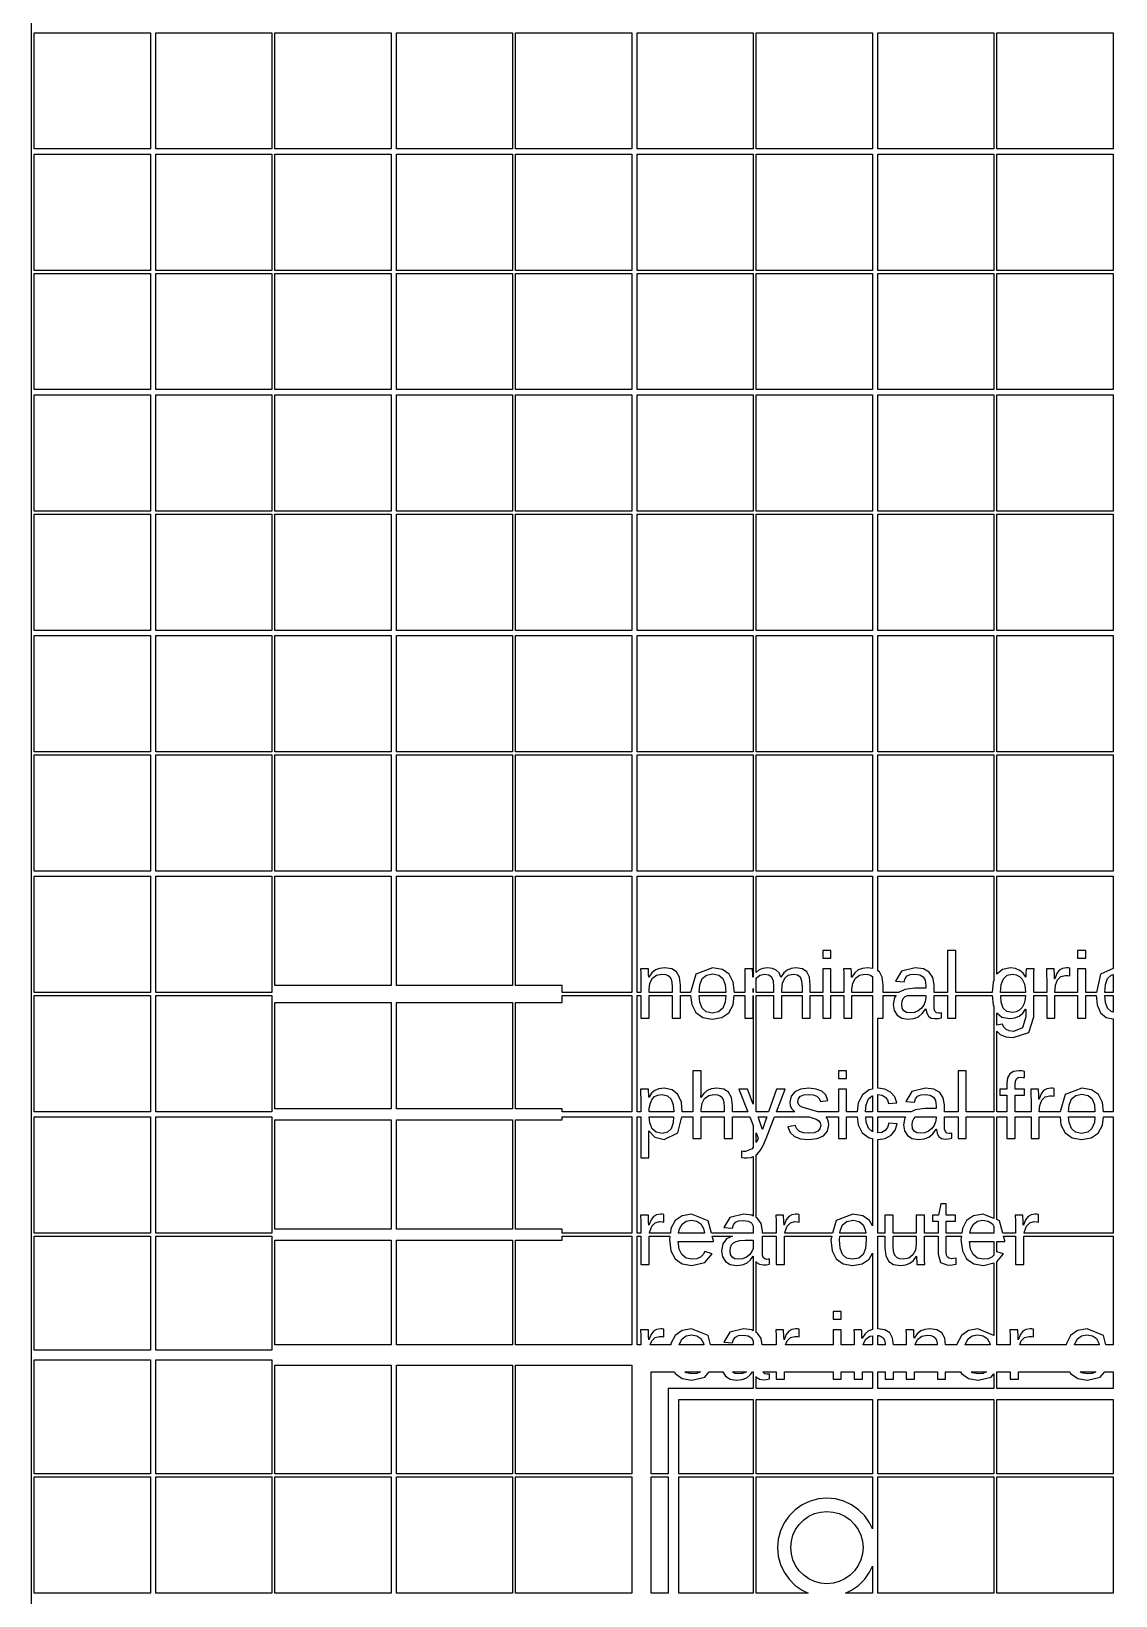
# Model space of a CAD drawing. Extents: x -185 to 185, y -332 to 185.
# Drawn here: x -185.1 to -140, y -10 to 55 of the extents above; entities that cross this region are included whole.
import ezdxf

# ---------------------------------------------------------------- set-up
doc = ezdxf.new("R2010")
doc.units = 0
doc.layers.get('0').update_dxf_attribs({"linetype": 'CONTINUOUS'})

msp = doc.modelspace()

# ---------------------------------------------------------------- linework, layer by layer
for points in [[(0.425, -320), (160, -320), (160, -185.06), (185, -185.06), (185, -185), (185.06, -185), (185.06, 185), (185, 185), (185, 185.06), (-185, 185.06), (-185, 185), (-185.06, 185), (-185.06, -185), (-185, -185), (-185, -185.06), (-160, -185.06), (-160, -320), (-0.425, -320), (-0.425, -330), (0.425, -330)], [(-184.94, 54.94), (-180.11, 54.94), (-180.11, 50.11), (-184.94, 50.11)], [(-179.89, 54.94), (-175.06, 54.94), (-175.06, 50.11), (-179.89, 50.11)], [(-174.94, 54.94), (-170.11, 54.94), (-170.11, 50.11), (-174.94, 50.11)], [(-169.89, 54.94), (-165.06, 54.94), (-165.06, 50.11), (-169.89, 50.11)], [(-164.94, 54.94), (-160.11, 54.94), (-160.11, 50.11), (-164.94, 50.11)], [(-159.89, 54.94), (-155.06, 54.94), (-155.06, 50.11), (-159.89, 50.11)], [(-154.94, 54.94), (-150.11, 54.94), (-150.11, 50.11), (-154.94, 50.11)], [(-149.89, 54.94), (-145.06, 54.94), (-145.06, 50.11), (-149.89, 50.11)], [(-144.94, 54.94), (-140.11, 54.94), (-140.11, 50.11), (-144.94, 50.11)], [(-184.94, 49.89), (-180.11, 49.89), (-180.11, 45.06), (-184.94, 45.06)], [(-179.89, 49.89), (-175.06, 49.89), (-175.06, 45.06), (-179.89, 45.06)], [(-174.94, 49.89), (-170.11, 49.89), (-170.11, 45.06), (-174.94, 45.06)], [(-169.89, 49.89), (-165.06, 49.89), (-165.06, 45.06), (-169.89, 45.06)], [(-164.94, 49.89), (-160.11, 49.89), (-160.11, 45.06), (-164.94, 45.06)], [(-159.89, 49.89), (-155.06, 49.89), (-155.06, 45.06), (-159.89, 45.06)], [(-154.94, 49.89), (-150.11, 49.89), (-150.11, 45.06), (-154.94, 45.06)], [(-149.89, 49.89), (-145.06, 49.89), (-145.06, 45.06), (-149.89, 45.06)], [(-144.94, 49.89), (-140.11, 49.89), (-140.11, 45.06), (-144.94, 45.06)], [(-184.94, 44.94), (-180.11, 44.94), (-180.11, 40.11), (-184.94, 40.11)], [(-179.89, 44.94), (-175.06, 44.94), (-175.06, 40.11), (-179.89, 40.11)], [(-174.94, 44.94), (-170.11, 44.94), (-170.11, 40.11), (-174.94, 40.11)], [(-169.89, 44.94), (-165.06, 44.94), (-165.06, 40.11), (-169.89, 40.11)], [(-164.94, 44.94), (-160.11, 44.94), (-160.11, 40.11), (-164.94, 40.11)], [(-159.89, 44.94), (-155.06, 44.94), (-155.06, 40.11), (-159.89, 40.11)], [(-154.94, 44.94), (-150.11, 44.94), (-150.11, 40.11), (-154.94, 40.11)], [(-149.89, 44.94), (-145.06, 44.94), (-145.06, 40.11), (-149.89, 40.11)], [(-144.94, 44.94), (-140.11, 44.94), (-140.11, 40.11), (-144.94, 40.11)], [(-184.94, 39.89), (-180.11, 39.89), (-180.11, 35.06), (-184.94, 35.06)], [(-179.89, 39.89), (-175.06, 39.89), (-175.06, 35.06), (-179.89, 35.06)], [(-174.94, 39.89), (-170.11, 39.89), (-170.11, 35.06), (-174.94, 35.06)], [(-169.89, 39.89), (-165.06, 39.89), (-165.06, 35.06), (-169.89, 35.06)], [(-164.94, 39.89), (-160.11, 39.89), (-160.11, 35.06), (-164.94, 35.06)], [(-159.89, 39.89), (-155.06, 39.89), (-155.06, 35.06), (-159.89, 35.06)], [(-154.94, 39.89), (-150.11, 39.89), (-150.11, 35.06), (-154.94, 35.06)], [(-149.89, 39.89), (-145.06, 39.89), (-145.06, 35.06), (-149.89, 35.06)], [(-144.94, 39.89), (-140.11, 39.89), (-140.11, 35.06), (-144.94, 35.06)], [(-184.94, 34.94), (-180.11, 34.94), (-180.11, 30.11), (-184.94, 30.11)], [(-179.89, 34.94), (-175.06, 34.94), (-175.06, 30.11), (-179.89, 30.11)], [(-174.94, 34.94), (-170.11, 34.94), (-170.11, 30.11), (-174.94, 30.11)], [(-169.89, 34.94), (-165.06, 34.94), (-165.06, 30.11), (-169.89, 30.11)], [(-164.94, 34.94), (-160.11, 34.94), (-160.11, 30.11), (-164.94, 30.11)], [(-159.89, 34.94), (-155.06, 34.94), (-155.06, 30.11), (-159.89, 30.11)], [(-154.94, 34.94), (-150.11, 34.94), (-150.11, 30.11), (-154.94, 30.11)], [(-149.89, 34.94), (-145.06, 34.94), (-145.06, 30.11), (-149.89, 30.11)], [(-144.94, 34.94), (-140.11, 34.94), (-140.11, 30.11), (-144.94, 30.11)], [(-184.94, 29.89), (-180.11, 29.89), (-180.11, 25.06), (-184.94, 25.06)], [(-179.89, 29.89), (-175.06, 29.89), (-175.06, 25.06), (-179.89, 25.06)], [(-174.94, 29.89), (-170.11, 29.89), (-170.11, 25.06), (-174.94, 25.06)], [(-169.89, 29.89), (-165.06, 29.89), (-165.06, 25.06), (-169.89, 25.06)], [(-164.94, 29.89), (-160.11, 29.89), (-160.11, 25.06), (-164.94, 25.06)], [(-159.89, 29.89), (-155.06, 29.89), (-155.06, 25.06), (-159.89, 25.06)], [(-154.94, 29.89), (-150.11, 29.89), (-150.11, 25.06), (-154.94, 25.06)], [(-149.89, 29.89), (-145.06, 29.89), (-145.06, 25.06), (-149.89, 25.06)], [(-144.94, 29.89), (-140.11, 29.89), (-140.11, 25.06), (-144.94, 25.06)], [(-184.94, 24.94), (-180.11, 24.94), (-180.11, 20.11), (-184.94, 20.11)], [(-179.89, 24.94), (-175.06, 24.94), (-175.06, 20.11), (-179.89, 20.11)], [(-174.94, 24.94), (-170.11, 24.94), (-170.11, 20.11), (-174.94, 20.11)], [(-169.89, 24.94), (-165.06, 24.94), (-165.06, 20.11), (-169.89, 20.11)], [(-164.94, 24.94), (-160.11, 24.94), (-160.11, 20.11), (-164.94, 20.11)], [(-159.89, 24.94), (-155.06, 24.94), (-155.06, 20.11), (-159.89, 20.11)], [(-154.94, 24.94), (-150.11, 24.94), (-150.11, 20.11), (-154.94, 20.11)], [(-149.89, 24.94), (-145.06, 24.94), (-145.06, 20.11), (-149.89, 20.11)], [(-144.94, 24.94), (-140.11, 24.94), (-140.11, 20.11), (-144.94, 20.11)], [(-184.94, 19.89), (-180.11, 19.89), (-180.11, 15.06), (-184.94, 15.06)], [(-179.89, 19.89), (-175.06, 19.89), (-175.06, 15.06), (-179.89, 15.06)], [(-174.94, 15.35), (-174.94, 19.89), (-170.11, 19.89), (-170.11, 15.35)], [(-169.89, 15.35), (-169.89, 19.89), (-165.06, 19.89), (-165.06, 15.35)], [(-163, 15.35), (-164.94, 15.35), (-164.94, 19.89), (-160.11, 19.89), (-160.11, 15.06), (-163, 15.06)], [(-159.89, 19.89), (-155.06, 19.89), (-155.06, 15.7174), (-155.072, 15.6979), (-155.078, 15.6979), (-155.082, 15.8239), (-155.085, 15.902), (-155.087, 15.953), (-155.09, 15.9979), (-155.091, 16.0316), (-155.093, 16.0491), (-155.416, 16.0491), (-155.408, 15.8996), (-155.405, 15.6105), (-155.405, 15.06), (-155.842, 15.06), (-155.893, 15.4973), (-156.06, 15.8279), (-156.344, 16.0223), (-156.753, 16.0871), (-157.444, 15.8213), (-157.663, 15.06), (-158.09, 15.06), (-158.09, 15.3637), (-158.129, 15.6962), (-158.247, 15.9191), (-158.448, 16.0451), (-158.741, 16.0871), (-158.952, 16.065), (-159.126, 15.9988), (-159.271, 15.8794), (-159.398, 15.6979), (-159.404, 15.6979), (-159.407, 15.8239), (-159.41, 15.902), (-159.413, 15.953), (-159.415, 15.9979), (-159.417, 16.0316), (-159.419, 16.0491), (-159.742, 16.0491), (-159.733, 15.8996), (-159.73, 15.6105), (-159.73, 15.06), (-159.89, 15.06)], [(-152.691, 15.3637), (-152.727, 15.695), (-152.833, 15.9181), (-153.017, 16.0449), (-153.286, 16.0871), (-153.484, 16.0643), (-153.651, 15.996), (-153.791, 15.8759), (-153.909, 15.6979), (-153.914, 15.6979), (-153.988, 15.8735), (-154.103, 15.9941), (-154.263, 16.0638), (-154.472, 16.0871), (-154.662, 16.0657), (-154.82, 16.0016), (-154.94, 15.8956), (-154.94, 19.89), (-150.11, 19.89), (-150.11, 16.0581), (-150.312, 16.0871), (-150.523, 16.065), (-150.697, 15.9988), (-150.842, 15.8794), (-150.969, 15.6979), (-150.975, 15.6979), (-150.978, 15.8239), (-150.981, 15.902), (-150.984, 15.953), (-150.986, 15.9979), (-150.988, 16.0316), (-150.99, 16.0491), (-151.313, 16.0491), (-151.304, 15.8996), (-151.301, 15.6105), (-151.301, 15.06), (-151.833, 15.06), (-151.833, 16.0491), (-152.175, 16.0491), (-152.175, 15.06), (-152.691, 15.06)], [(-149.661, 15.3637), (-149.7, 15.6962), (-149.817, 15.9191), (-149.89, 15.9644), (-149.89, 19.89), (-145.06, 19.89), (-145.06, 15.5605), (-145.09, 15.4916), (-145.133, 15.06), (-146.642, 15.06), (-146.642, 16.8124), (-146.983, 16.8124), (-146.983, 15.06), (-147.549, 15.06), (-147.549, 15.396), (-147.598, 15.6924), (-147.745, 15.9096), (-147.988, 16.0427), (-148.328, 16.0871), (-148.902, 15.9485), (-149.152, 15.5327), (-148.795, 15.5004), (-148.753, 15.648), (-148.669, 15.7491), (-148.534, 15.8075), (-148.335, 15.827), (-148.138, 15.7999), (-148.001, 15.7187), (-147.921, 15.5749), (-147.895, 15.3599), (-147.895, 15.2479), (-148.356, 15.2403), (-148.759, 15.189), (-149.029, 15.06), (-149.661, 15.06)], [(-143.4, 15.6238), (-143.397, 15.8915), (-143.389, 16.0491), (-143.713, 16.0491), (-143.721, 16.004), (-143.729, 15.8953), (-143.734, 15.7757), (-143.736, 15.6979), (-143.74, 15.6979), (-143.846, 15.8609), (-143.988, 15.9817), (-144.163, 16.0565), (-144.367, 16.0814), (-144.706, 16.0166), (-144.94, 15.8277), (-144.94, 19.89), (-140.11, 19.89), (-140.11, 16.0634), (-140.627, 15.8184), (-140.805, 15.06), (-141.241, 15.06), (-141.241, 16.0491), (-141.583, 16.0491), (-141.583, 15.06), (-142.527, 15.06), (-142.527, 15.0656), (-142.499, 15.3677), (-142.415, 15.5906), (-142.277, 15.728), (-142.09, 15.7738), (-141.987, 15.7691), (-141.908, 15.7548), (-141.908, 16.0681), (-141.977, 16.0824), (-142.046, 16.0871), (-142.218, 16.0629), (-142.346, 15.9903), (-142.446, 15.8517), (-142.534, 15.6295), (-142.542, 15.6295), (-142.546, 15.7696), (-142.557, 16.0491), (-142.88, 16.0491), (-142.871, 15.7985), (-142.868, 15.5706), (-142.868, 15.06), (-143.4, 15.06)], [(-151.833, 16.8124), (-152.175, 16.8124), (-152.175, 16.4858), (-151.833, 16.4858)], [(-141.241, 16.8124), (-141.583, 16.8124), (-141.583, 16.4858), (-141.241, 16.4858)], [(-159.389, 15.1852), (-159.353, 15.4525), (-159.246, 15.6542), (-159.078, 15.7809), (-158.857, 15.8232), (-158.708, 15.8108), (-158.601, 15.7738), (-158.525, 15.7088), (-158.473, 15.6124), (-158.444, 15.4776), (-158.434, 15.2972), (-158.434, 15.06), (-159.389, 15.06)], [(-157.282, 15.3862), (-157.181, 15.638), (-157.006, 15.7854), (-156.747, 15.8346), (-156.492, 15.7864), (-156.323, 15.6418), (-156.228, 15.391), (-156.2, 15.06), (-157.312, 15.06)], [(-154.94, 15.6512), (-154.938, 15.6561), (-154.788, 15.7814), (-154.592, 15.8232), (-154.412, 15.7947), (-154.298, 15.7092), (-154.237, 15.5493), (-154.216, 15.2972), (-154.216, 15.06), (-154.94, 15.06)], [(-153.878, 15.1852), (-153.847, 15.456), (-153.754, 15.657), (-153.605, 15.7816), (-153.405, 15.8232), (-153.225, 15.7947), (-153.111, 15.7092), (-153.05, 15.5493), (-153.029, 15.2972), (-153.029, 15.06), (-153.878, 15.06)], [(-150.959, 15.1852), (-150.924, 15.4525), (-150.817, 15.6542), (-150.649, 15.7809), (-150.428, 15.8232), (-150.279, 15.8108), (-150.172, 15.7738), (-150.11, 15.7208), (-150.11, 15.06), (-150.959, 15.06)], [(-144.754, 15.3884), (-144.665, 15.6371), (-144.51, 15.7795), (-144.283, 15.827), (-144.134, 15.803), (-144.001, 15.7311), (-143.891, 15.6138), (-143.808, 15.4539), (-143.757, 15.2552), (-143.743, 15.06), (-144.781, 15.06)], [(-140.428, 15.3934), (-140.342, 15.6437), (-140.191, 15.7869), (-140.11, 15.8043), (-140.11, 15.06), (-140.454, 15.06)], [(-155.065, 15.1852), (-155.06, 15.2266), (-155.06, 15.06), (-155.065, 15.06)], [(-184.94, 14.94), (-180.11, 14.94), (-180.11, 10.11), (-184.94, 10.11)], [(-179.89, 14.94), (-175.06, 14.94), (-175.06, 10.11), (-179.89, 10.11)], [(-174.94, 10.225), (-174.94, 14.65), (-170.11, 14.65), (-170.11, 10.225)], [(-169.89, 10.225), (-169.89, 14.65), (-165.06, 14.65), (-165.06, 10.225)], [(-163, 10.225), (-164.94, 10.225), (-164.94, 14.65), (-163, 14.65), (-163, 14.94), (-160.11, 14.94), (-160.11, 10.11), (-163, 10.11)], [(-159.89, 14.94), (-159.73, 14.94), (-159.73, 13.9947), (-159.389, 13.9947), (-159.389, 14.94), (-158.434, 14.94), (-158.434, 13.9947), (-158.09, 13.9947), (-158.09, 14.94), (-157.663, 14.94), (-157.616, 14.5665), (-157.444, 14.2311), (-157.159, 14.0253), (-156.764, 13.9567), (-156.366, 14.0227), (-156.075, 14.2206), (-155.897, 14.5534), (-155.848, 14.94), (-155.405, 14.94), (-155.405, 13.9947), (-155.065, 13.9947), (-155.065, 14.94), (-155.06, 14.94), (-155.06, 10.4188), (-155.3, 11.0491), (-155.665, 11.0491), (-155.291, 10.11), (-155.927, 10.11), (-155.927, 10.3637), (-155.967, 10.6986), (-156.086, 10.9209), (-156.288, 11.0456), (-156.578, 11.0871), (-156.795, 11.0636), (-156.97, 10.9931), (-157.114, 10.8723), (-157.235, 10.6979), (-157.241, 10.6979), (-157.238, 10.743), (-157.232, 10.8403), (-157.227, 10.9618), (-157.226, 11.0795), (-157.226, 11.8124), (-157.568, 11.8124), (-157.568, 10.11), (-158.008, 10.11), (-158.048, 10.5037), (-158.189, 10.8308), (-158.425, 11.0216), (-158.756, 11.0852), (-158.978, 11.0631), (-159.151, 10.9969), (-159.287, 10.8832), (-159.392, 10.7188), (-159.4, 10.7188), (-159.401, 10.77), (-159.405, 10.8516), (-159.409, 10.9359), (-159.413, 10.995), (-159.417, 11.0318), (-159.419, 11.0491), (-159.749, 11.0491), (-159.741, 10.893), (-159.738, 10.6295), (-159.738, 10.11), (-159.89, 10.11)], [(-157.013, 14.2603), (-157.183, 14.4134), (-157.282, 14.668), (-157.307, 14.94), (-156.204, 14.94), (-156.23, 14.6597), (-156.329, 14.4067), (-156.505, 14.2586), (-156.768, 14.2093)], [(-154.94, 14.94), (-154.216, 14.94), (-154.216, 13.9947), (-153.878, 13.9947), (-153.878, 14.94), (-153.029, 14.94), (-153.029, 13.9947), (-152.691, 13.9947), (-152.691, 14.94), (-152.175, 14.94), (-152.175, 13.9947), (-151.833, 13.9947), (-151.833, 14.94), (-151.301, 14.94), (-151.301, 13.9947), (-150.959, 13.9947), (-150.959, 14.94), (-150.11, 14.94), (-150.11, 11.0446), (-150.251, 11.019), (-150.528, 10.8146), (-150.699, 10.4807), (-150.746, 10.11), (-151.184, 10.11), (-151.184, 11.0491), (-151.525, 11.0491), (-151.525, 10.11), (-152.383, 10.11), (-152.418, 10.1233), (-152.651, 10.189), (-152.889, 10.2517), (-153.027, 10.2991), (-153.106, 10.3433), (-153.162, 10.3959), (-153.196, 10.4605), (-153.208, 10.5403), (-153.18, 10.6646), (-153.098, 10.7529), (-152.957, 10.8056), (-152.756, 10.8232), (-152.568, 10.8049), (-152.423, 10.7501), (-152.322, 10.6611), (-152.27, 10.5403), (-151.962, 10.5783), (-152.052, 10.8061), (-152.216, 10.9618), (-152.451, 11.0515), (-152.756, 11.0814), (-153.094, 11.0446), (-153.34, 10.9342), (-153.49, 10.7536), (-153.54, 10.5061), (-153.523, 10.3661), (-153.47, 10.2498), (-153.386, 10.1532), (-153.327, 10.11), (-154.099, 10.11), (-153.738, 11.0491), (-154.098, 11.0491), (-154.421, 10.11), (-154.94, 10.11)], [(-149.89, 10.8184), (-149.885, 10.8194), (-149.708, 10.7942), (-149.577, 10.7188), (-149.489, 10.6006), (-149.442, 10.4472), (-149.091, 10.4738), (-149.183, 10.7297), (-149.352, 10.9238), (-149.587, 11.0463), (-149.875, 11.0871), (-149.89, 11.0844), (-149.89, 13.9947), (-149.661, 13.9947), (-149.661, 14.94), (-149.122, 14.94), (-149.19, 14.8501), (-149.243, 14.5681), (-149.204, 14.3137), (-149.087, 14.12), (-148.893, 13.9975), (-148.622, 13.9567), (-148.392, 13.9812), (-148.2, 14.0545), (-148.036, 14.1867), (-147.895, 14.3877), (-147.883, 14.3877), (-147.853, 14.2033), (-147.786, 14.0754), (-147.673, 14.0006), (-147.509, 13.9757), (-147.376, 13.9833), (-147.245, 14.0061), (-147.245, 14.2187), (-147.305, 14.2088), (-147.357, 14.2054), (-147.451, 14.2247), (-147.509, 14.2823), (-147.539, 14.378), (-147.549, 14.5111), (-147.549, 14.94), (-146.983, 14.94), (-146.983, 13.9947), (-146.642, 13.9947), (-146.642, 14.94), (-145.13, 14.94), (-145.093, 14.5524), (-145.06, 14.4722), (-145.06, 10.11), (-146.21, 10.11), (-146.21, 11.8124), (-146.552, 11.8124), (-146.552, 10.11), (-147.118, 10.11), (-147.118, 10.396), (-147.167, 10.6924), (-147.314, 10.9096), (-147.557, 11.0427), (-147.897, 11.0871), (-148.471, 10.9485), (-148.721, 10.5327), (-148.364, 10.5004), (-148.322, 10.648), (-148.238, 10.7491), (-148.103, 10.8075), (-147.904, 10.827), (-147.707, 10.7999), (-147.57, 10.7187), (-147.49, 10.5749), (-147.464, 10.3599), (-147.464, 10.2479), (-147.925, 10.2403), (-148.328, 10.189), (-148.493, 10.11), (-149.89, 10.11)], [(-148.692, 14.2358), (-148.801, 14.3042), (-148.869, 14.4143), (-148.892, 14.5624), (-148.875, 14.7015), (-148.825, 14.8111), (-148.744, 14.8937), (-148.656, 14.94), (-147.895, 14.94), (-147.895, 14.8396), (-147.916, 14.6842), (-147.979, 14.533), (-148.079, 14.3998), (-148.21, 14.2985), (-148.367, 14.2344), (-148.544, 14.213)], [(-144.94, 13.4604), (-144.796, 13.3197), (-144.562, 13.2207), (-144.26, 13.1877), (-143.615, 13.4042), (-143.4, 14.0535), (-143.4, 14.94), (-142.868, 14.94), (-142.868, 13.9947), (-142.527, 13.9947), (-142.527, 14.94), (-141.583, 14.94), (-141.583, 13.9947), (-141.241, 13.9947), (-141.241, 14.94), (-140.809, 14.94), (-140.77, 14.5482), (-140.632, 14.2187), (-140.398, 14.0222), (-140.11, 13.9664), (-140.11, 10.11), (-140.505, 10.11), (-140.55, 10.4973), (-140.717, 10.8279), (-141.001, 11.0223), (-141.41, 11.0871), (-142.101, 10.8213), (-142.306, 10.11), (-143.174, 10.11), (-143.15, 10.3677), (-143.066, 10.5906), (-142.929, 10.728), (-142.741, 10.7738), (-142.639, 10.7691), (-142.559, 10.7548), (-142.559, 11.0681), (-142.629, 11.0824), (-142.698, 11.0871), (-142.869, 11.0629), (-142.998, 10.9903), (-143.098, 10.8517), (-143.185, 10.6295), (-143.193, 10.6295), (-143.197, 10.7696), (-143.208, 11.0491), (-143.531, 11.0491), (-143.523, 10.7985), (-143.52, 10.5706), (-143.52, 10.11), (-144.184, 10.11), (-144.184, 10.8004), (-143.784, 10.8004), (-143.784, 11.0491), (-144.184, 11.0491), (-144.184, 11.2333), (-144.17, 11.3809), (-144.125, 11.4745), (-144.049, 11.5243), (-143.936, 11.5409), (-143.864, 11.5371), (-143.784, 11.5257), (-143.784, 11.7858), (-143.893, 11.8029), (-144.025, 11.8086), (-144.246, 11.7778), (-144.403, 11.6852), (-144.495, 11.5224), (-144.526, 11.2808), (-144.526, 11.0491), (-144.815, 11.0491), (-144.815, 10.8004), (-144.526, 10.8004), (-144.526, 10.11), (-144.94, 10.11)], [(-144.422, 13.4671), (-144.557, 13.5248), (-144.654, 13.618), (-144.708, 13.7441), (-144.94, 13.7108), (-144.94, 14.2136), (-144.732, 14.0421), (-144.405, 13.9795), (-144.193, 14.0044), (-144.01, 14.0792), (-143.859, 14.2033), (-143.744, 14.3763), (-143.74, 14.3763), (-143.74, 14.046), (-143.868, 13.5974), (-144.251, 13.4478)], [(-144.52, 14.2781), (-144.672, 14.4162), (-144.756, 14.6597), (-144.778, 14.94), (-143.746, 14.94), (-143.757, 14.7938), (-143.808, 14.5994), (-143.891, 14.4426), (-144.002, 14.327), (-144.136, 14.2558), (-144.289, 14.232)], [(-140.193, 14.2672), (-140.343, 14.4067), (-140.428, 14.654), (-140.45, 14.94), (-140.11, 14.94), (-140.11, 14.2496)], [(-151.184, 11.8124), (-151.525, 11.8124), (-151.525, 11.4858), (-151.184, 11.4858)], [(-159.381, 10.2604), (-159.336, 10.4691), (-159.263, 10.6264), (-159.162, 10.7358), (-159.025, 10.7999), (-158.844, 10.8213), (-158.625, 10.7753), (-158.475, 10.6371), (-158.388, 10.3917), (-158.366, 10.11), (-159.39, 10.11)], [(-157.226, 10.2061), (-157.189, 10.46), (-157.081, 10.6561), (-156.911, 10.7814), (-156.694, 10.8232), (-156.55, 10.8108), (-156.442, 10.7738), (-156.363, 10.7104), (-156.311, 10.6191), (-156.281, 10.4859), (-156.271, 10.2972), (-156.271, 10.11), (-157.226, 10.11)], [(-150.369, 10.3969), (-150.278, 10.639), (-150.119, 10.7743), (-150.11, 10.776), (-150.11, 10.11), (-150.393, 10.11)], [(-141.939, 10.3862), (-141.838, 10.638), (-141.663, 10.7854), (-141.404, 10.8346), (-141.149, 10.7864), (-140.98, 10.6418), (-140.885, 10.391), (-140.861, 10.11), (-141.964, 10.11)], [(-184.94, 9.89), (-180.11, 9.89), (-180.11, 5.06), (-184.94, 5.06)], [(-179.89, 9.89), (-175.06, 9.89), (-175.06, 5.06), (-179.89, 5.06)], [(-174.94, 5.225), (-174.94, 9.775), (-170.11, 9.775), (-170.11, 5.225)], [(-169.89, 5.225), (-169.89, 9.775), (-165.06, 9.775), (-165.06, 5.225)], [(-163, 5.225), (-164.94, 5.225), (-164.94, 9.775), (-163, 9.775), (-163, 9.89), (-160.11, 9.89), (-160.11, 5.06), (-163, 5.06)], [(-159.89, 9.89), (-159.738, 9.89), (-159.738, 8.18773), (-159.396, 8.18773), (-159.396, 8.99088), (-159.398, 9.22539), (-159.404, 9.31369), (-159.394, 9.31369), (-159.153, 9.04596), (-158.756, 8.95672), (-158.19, 9.22539), (-158.034, 9.89), (-157.568, 9.89), (-157.568, 8.99469), (-157.226, 8.99469), (-157.226, 9.89), (-156.271, 9.89), (-156.271, 8.99469), (-155.927, 8.99469), (-155.927, 9.89), (-155.203, 9.89), (-155.06, 9.53056), (-155.06, 8.63801), (-155.102, 8.57078), (-155.388, 8.45353), (-155.471, 8.45638), (-155.547, 8.46493), (-155.547, 8.20862), (-155.441, 8.19295), (-155.312, 8.18773), (-155.152, 8.20743), (-155.06, 8.24534), (-155.06, 5.77653), (-155.122, 5.81065), (-155.462, 5.85504), (-156.036, 5.71643), (-156.286, 5.30061), (-155.929, 5.26832), (-155.887, 5.41595), (-155.804, 5.51705), (-155.668, 5.57545), (-155.469, 5.59492), (-155.272, 5.56785), (-155.135, 5.48667), (-155.06, 5.35107), (-155.06, 5.06), (-156.797, 5.06), (-156.941, 5.58209), (-157.621, 5.85504), (-158.012, 5.78716), (-158.301, 5.58352), (-158.48, 5.25266), (-158.506, 5.06), (-159.368, 5.06), (-159.361, 5.13566), (-159.277, 5.35851), (-159.139, 5.49594), (-158.952, 5.54174), (-158.849, 5.537), (-158.77, 5.52276), (-158.77, 5.83605), (-158.839, 5.85029), (-158.908, 5.85504), (-159.08, 5.83083), (-159.208, 5.75821), (-159.308, 5.61961), (-159.396, 5.39746), (-159.404, 5.39746), (-159.408, 5.53749), (-159.419, 5.81707), (-159.742, 5.81707), (-159.733, 5.56643), (-159.73, 5.33858), (-159.73, 5.06), (-159.89, 5.06)], [(-159.098, 9.2572), (-159.267, 9.40102), (-159.364, 9.64596), (-159.386, 9.89), (-158.37, 9.89), (-158.389, 9.64667), (-158.476, 9.39626), (-158.627, 9.256), (-158.847, 9.20925)], [(-154.683, 5.16391), (-154.732, 5.46033), (-154.879, 5.67749), (-154.94, 5.71091), (-154.94, 8.31994), (-154.881, 8.36572), (-154.765, 8.50575), (-154.65, 8.70821), (-154.528, 8.99469), (-154.183, 9.89), (-152.731, 9.89), (-152.612, 9.85863), (-152.451, 9.80261), (-152.342, 9.7333), (-152.279, 9.64597), (-152.258, 9.53584), (-152.289, 9.39627), (-152.379, 9.29658), (-152.534, 9.23678), (-152.76, 9.21684), (-152.976, 9.23606), (-153.139, 9.29373), (-153.253, 9.39271), (-153.32, 9.53584), (-153.622, 9.47696), (-153.523, 9.24461), (-153.351, 9.08297), (-153.099, 8.98828), (-152.76, 8.95672), (-152.409, 8.99612), (-152.145, 9.1143), (-151.981, 9.30514), (-151.926, 9.56242), (-151.936, 9.67372), (-151.964, 9.77222), (-152.01, 9.85885), (-152.035, 9.89), (-151.525, 9.89), (-151.525, 8.99469), (-151.184, 8.99469), (-151.184, 9.89), (-150.74, 9.89), (-150.7, 9.56408), (-150.529, 9.22919), (-150.251, 9.02484), (-150.11, 8.99948), (-150.11, 5.36441), (-150.227, 5.59587), (-150.511, 5.79024), (-150.92, 5.85504), (-151.61, 5.58921), (-151.763, 5.06), (-153.747, 5.06), (-153.74, 5.13566), (-153.656, 5.35851), (-153.519, 5.49594), (-153.331, 5.54174), (-153.229, 5.537), (-153.149, 5.52276), (-153.149, 5.83605), (-153.219, 5.85029), (-153.288, 5.85504), (-153.459, 5.83083), (-153.588, 5.75821), (-153.688, 5.61961), (-153.776, 5.39746), (-153.783, 5.39746), (-153.787, 5.53749), (-153.798, 5.81707), (-154.121, 5.81707), (-154.113, 5.56643), (-154.11, 5.33858), (-154.11, 5.06), (-154.683, 5.06)], [(-154.704, 9.43805), (-154.759, 9.60229), (-154.817, 9.76961), (-154.845, 9.85006), (-154.857, 9.88449), (-154.859, 9.89), (-154.497, 9.89), (-154.548, 9.74089), (-154.681, 9.36684)], [(-150.27, 9.42379), (-150.367, 9.67444), (-150.387, 9.89), (-150.11, 9.89), (-150.11, 9.27721)], [(-149.89, 8.96004), (-149.871, 8.95672), (-149.573, 9.00086), (-149.332, 9.13329), (-149.163, 9.33979), (-149.08, 9.6061), (-149.425, 9.62886), (-149.477, 9.45039), (-149.576, 9.32506), (-149.714, 9.25101), (-149.881, 9.22633), (-149.89, 9.22829), (-149.89, 9.89), (-148.729, 9.89), (-148.759, 9.85007), (-148.812, 9.5681), (-148.773, 9.31368), (-148.656, 9.12002), (-148.462, 8.99754), (-148.191, 8.95672), (-147.961, 8.98116), (-147.768, 9.0545), (-147.605, 9.18669), (-147.464, 9.38772), (-147.452, 9.38772), (-147.422, 9.20331), (-147.355, 9.07538), (-147.242, 9.00062), (-147.078, 8.9757), (-146.945, 8.9833), (-146.814, 9.00608), (-146.814, 9.21874), (-146.874, 9.20877), (-146.926, 9.20544), (-147.02, 9.22467), (-147.078, 9.28233), (-147.108, 9.37799), (-147.118, 9.51115), (-147.118, 9.89), (-146.552, 9.89), (-146.552, 8.99469), (-146.21, 8.99469), (-146.21, 9.89), (-145.06, 9.89), (-145.06, 5.67277), (-145.514, 5.85504), (-145.905, 5.78716), (-146.194, 5.58352), (-146.373, 5.25266), (-146.399, 5.06), (-147.04, 5.06), (-147.04, 5.56834), (-146.661, 5.56834), (-146.661, 5.81707), (-147.04, 5.81707), (-147.04, 6.27658), (-147.268, 6.27658), (-147.369, 5.81707), (-147.619, 5.81707), (-147.619, 5.56834), (-147.382, 5.56834), (-147.382, 5.06), (-147.948, 5.06), (-147.948, 5.81707), (-148.29, 5.81707), (-148.29, 5.06), (-149.245, 5.06), (-149.245, 5.81707), (-149.589, 5.81707), (-149.589, 5.06), (-149.89, 5.06)], [(-148.261, 9.23582), (-148.37, 9.30417), (-148.438, 9.4143), (-148.461, 9.56242), (-148.444, 9.7015), (-148.394, 9.81114), (-148.317, 9.89), (-147.464, 9.89), (-147.464, 9.83964), (-147.485, 9.68417), (-147.548, 9.53299), (-147.648, 9.39984), (-147.779, 9.29849), (-147.936, 9.2344), (-148.113, 9.21303)], [(-144.834, 5.58209), (-144.94, 5.62455), (-144.94, 9.89), (-144.526, 9.89), (-144.526, 8.99469), (-144.184, 8.99469), (-144.184, 9.89), (-143.52, 9.89), (-143.52, 8.99469), (-143.178, 8.99469), (-143.178, 9.89), (-142.314, 9.89), (-142.274, 9.56645), (-142.101, 9.23109), (-141.816, 9.02531), (-141.421, 8.95672), (-141.023, 9.0227), (-140.732, 9.22065), (-140.554, 9.5534), (-140.512, 9.89), (-140.11, 9.89), (-140.11, 5.06), (-143.803, 5.06), (-143.796, 5.13566), (-143.712, 5.35851), (-143.574, 5.49594), (-143.387, 5.54174), (-143.284, 5.537), (-143.205, 5.52276), (-143.205, 5.83605), (-143.274, 5.85029), (-143.343, 5.85504), (-143.515, 5.83083), (-143.643, 5.75821), (-143.743, 5.61961), (-143.831, 5.39746), (-143.839, 5.39746), (-143.843, 5.53749), (-143.854, 5.81707), (-144.177, 5.81707), (-144.168, 5.56643), (-144.165, 5.33858), (-144.165, 5.06), (-144.69, 5.06)], [(-141.67, 9.26028), (-141.84, 9.41337), (-141.939, 9.66804), (-141.96, 9.89), (-140.866, 9.89), (-140.887, 9.65972), (-140.986, 9.40671), (-141.162, 9.25862), (-141.425, 9.20925)], [(-154.94, 9.22931), (-154.85, 9.00418), (-154.883, 8.92253), (-154.94, 8.83048)], [(-158.132, 5.23913), (-158.02, 5.43635), (-157.849, 5.56097), (-157.626, 5.6025), (-157.4, 5.56524), (-157.233, 5.45346), (-157.124, 5.2605), (-157.084, 5.06), (-158.163, 5.06)], [(-151.448, 5.15416), (-151.348, 5.40597), (-151.172, 5.55337), (-150.914, 5.6025), (-150.659, 5.55432), (-150.49, 5.40978), (-150.395, 5.15891), (-150.386, 5.06), (-151.457, 5.06)], [(-146.025, 5.23913), (-145.913, 5.43635), (-145.742, 5.56097), (-145.519, 5.6025), (-145.293, 5.56524), (-145.126, 5.45346), (-145.06, 5.33682), (-145.06, 5.06), (-146.056, 5.06)], [(-184.94, 4.94), (-180.11, 4.94), (-180.11, 0.2), (-184.94, 0.2)], [(-179.89, 4.94), (-175.06, 4.94), (-175.06, 0.2), (-179.89, 0.2)], [(-174.94, 4.775), (-170.11, 4.775), (-170.11, 0.425), (-174.94, 0.425)], [(-169.89, 4.775), (-165.06, 4.775), (-165.06, 0.425), (-169.89, 0.425)], [(-164.94, 4.775), (-163, 4.775), (-163, 4.94), (-160.11, 4.94), (-160.11, 0.425), (-164.94, 0.425)], [(-159.89, 4.94), (-159.73, 4.94), (-159.73, 3.76262), (-159.389, 3.76262), (-159.389, 4.83351), (-159.379, 4.94), (-158.522, 4.94), (-158.54, 4.80313), (-158.48, 4.33367), (-158.301, 3.99617), (-158.009, 3.79253), (-157.607, 3.72466), (-157.072, 3.84618), (-156.77, 4.21074), (-157.07, 4.29616), (-157.139, 4.17133), (-157.251, 4.0702), (-157.407, 4.00328), (-157.607, 3.98097), (-157.855, 4.02891), (-158.035, 4.17274), (-158.144, 4.40488), (-158.181, 4.7177), (-156.715, 4.7177), (-156.715, 4.76326), (-156.764, 4.94), (-155.928, 4.94), (-156.167, 4.82592), (-156.325, 4.61801), (-156.377, 4.33604), (-156.338, 4.08162), (-156.221, 3.88795), (-156.027, 3.76548), (-155.756, 3.72466), (-155.526, 3.7491), (-155.334, 3.82243), (-155.171, 3.95463), (-155.06, 4.11147), (-155.06, 1.0086), (-155.122, 1.04271), (-155.462, 1.0871), (-156.036, 0.94849), (-156.286, 0.53267), (-155.929, 0.50039), (-155.887, 0.64801), (-155.804, 0.74911), (-155.668, 0.80751), (-155.469, 0.82698), (-155.272, 0.79992), (-155.135, 0.71873), (-155.06, 0.58314), (-155.06, 0.425), (-156.834, 0.425), (-156.941, 0.81416), (-157.621, 1.0871), (-158.012, 1.01922), (-158.301, 0.81558), (-158.48, 0.48473), (-158.488, 0.425), (-159.339, 0.425), (-159.277, 0.59058), (-159.139, 0.728), (-158.952, 0.77381), (-158.849, 0.76906), (-158.77, 0.75482), (-158.77, 1.06812), (-158.839, 1.08235), (-158.908, 1.0871), (-159.08, 1.06289), (-159.208, 0.99028), (-159.308, 0.85168), (-159.396, 0.62952), (-159.404, 0.62952), (-159.408, 0.76955), (-159.419, 1.04913), (-159.742, 1.04913), (-159.733, 0.7985), (-159.73, 0.57064), (-159.73, 0.425), (-159.89, 0.425)], [(-155.826, 4.00375), (-155.936, 4.07211), (-156.003, 4.18224), (-156.026, 4.33035), (-156.009, 4.46943), (-155.959, 4.57908), (-155.878, 4.66168), (-155.768, 4.71958), (-155.615, 4.75472), (-155.403, 4.76897), (-155.06, 4.77593), (-155.06, 4.4282), (-155.113, 4.30092), (-155.213, 4.16778), (-155.344, 4.06642), (-155.501, 4.00233), (-155.678, 3.98097)], [(-154.732, 0.6924), (-154.879, 0.90955), (-154.94, 0.94297), (-154.94, 3.8817), (-154.92, 3.84332), (-154.807, 3.76856), (-154.643, 3.74364), (-154.51, 3.75124), (-154.38, 3.77402), (-154.38, 3.98668), (-154.439, 3.9767), (-154.492, 3.97338), (-154.586, 3.9926), (-154.643, 4.05027), (-154.673, 4.14593), (-154.683, 4.27908), (-154.683, 4.94), (-154.11, 4.94), (-154.11, 3.76262), (-153.768, 3.76262), (-153.768, 4.83351), (-153.758, 4.94), (-151.798, 4.94), (-151.841, 4.79174), (-151.783, 4.33439), (-151.611, 3.99903), (-151.326, 3.79325), (-150.931, 3.72466), (-150.533, 3.79064), (-150.242, 3.98858), (-150.11, 4.23501), (-150.11, 1.05816), (-150.266, 0.99882), (-150.411, 0.87944), (-150.538, 0.69787), (-150.544, 0.69787), (-150.547, 0.82389), (-150.55, 0.90196), (-150.553, 0.953), (-150.555, 0.99786), (-150.557, 1.03157), (-150.559, 1.04913), (-150.882, 1.04913), (-150.873, 0.8996), (-150.87, 0.61051), (-150.87, 0.425), (-151.402, 0.425), (-151.402, 1.04913), (-151.744, 1.04913), (-151.744, 0.425), (-153.718, 0.425), (-153.656, 0.59058), (-153.519, 0.728), (-153.331, 0.77381), (-153.229, 0.76906), (-153.149, 0.75482), (-153.149, 1.06812), (-153.219, 1.08235), (-153.288, 1.0871), (-153.459, 1.06289), (-153.588, 0.99028), (-153.688, 0.85168), (-153.776, 0.62952), (-153.783, 0.62952), (-153.787, 0.76955), (-153.798, 1.04913), (-154.121, 1.04913), (-154.113, 0.7985), (-154.11, 0.57064), (-154.11, 0.425), (-154.688, 0.425)], [(-151.18, 4.02822), (-151.35, 4.18131), (-151.449, 4.43598), (-151.482, 4.79174), (-151.468, 4.94), (-150.376, 4.94), (-150.363, 4.79174), (-150.396, 4.42766), (-150.495, 4.17464), (-150.671, 4.02655), (-150.935, 3.97719)], [(-149.269, 0.69621), (-149.386, 0.91907), (-149.588, 1.04509), (-149.881, 1.0871), (-149.89, 1.08616), (-149.89, 4.94), (-149.589, 4.94), (-149.589, 4.44806), (-149.549, 4.11556), (-149.432, 3.89268), (-149.23, 3.76666), (-148.937, 3.72466), (-148.726, 3.74673), (-148.553, 3.81294), (-148.407, 3.93232), (-148.28, 4.11388), (-148.275, 4.11388), (-148.271, 3.98786), (-148.268, 3.90976), (-148.265, 3.85875), (-148.263, 3.81389), (-148.261, 3.78019), (-148.259, 3.76262), (-147.937, 3.76262), (-147.945, 3.91215), (-147.948, 4.20124), (-147.948, 4.94), (-147.382, 4.94), (-147.382, 4.19744), (-147.28, 3.84854), (-146.972, 3.73224), (-146.797, 3.74364), (-146.626, 3.77783), (-146.626, 4.03036), (-146.74, 4.01041), (-146.824, 4.00376), (-146.926, 4.01871), (-146.992, 4.06357), (-147.028, 4.14545), (-147.04, 4.2715), (-147.04, 4.94), (-146.414, 4.94), (-146.433, 4.80313), (-146.373, 4.33367), (-146.194, 3.99617), (-145.902, 3.79253), (-145.5, 3.72466), (-145.06, 3.8245), (-145.06, 0.81785), (-145.73, 1.0871), (-146.121, 1.01922), (-146.411, 0.81558), (-146.589, 0.48473), (-146.597, 0.425), (-147.074, 0.425), (-147.106, 0.69621), (-147.224, 0.91907), (-147.426, 1.04509), (-147.718, 1.0871), (-147.929, 1.06503), (-148.103, 0.99882), (-148.248, 0.87944), (-148.375, 0.69787), (-148.381, 0.69787), (-148.384, 0.82389), (-148.388, 0.90196), (-148.39, 0.953), (-148.392, 0.99786), (-148.394, 1.03157), (-148.396, 1.04913), (-148.719, 1.04913), (-148.71, 0.8996), (-148.707, 0.61051), (-148.707, 0.425), (-149.237, 0.425)], [(-148.97, 4.00092), (-149.078, 4.03795), (-149.153, 4.10298), (-149.205, 4.19934), (-149.235, 4.33415), (-149.245, 4.51454), (-149.245, 4.94), (-148.29, 4.94), (-148.29, 4.62656), (-148.325, 4.3593), (-148.432, 4.15756), (-148.601, 4.03083), (-148.821, 3.98858)], [(-145.748, 4.02891), (-145.928, 4.17274), (-146.037, 4.40488), (-146.074, 4.7177), (-145.06, 4.7177), (-145.06, 4.14615), (-145.144, 4.0702), (-145.3, 4.00328), (-145.5, 3.98097)], [(-144.94, 3.87569), (-144.663, 4.21074), (-144.94, 4.28962), (-144.94, 4.7177), (-144.608, 4.7177), (-144.608, 4.76326), (-144.657, 4.94), (-144.165, 4.94), (-144.165, 3.76262), (-143.824, 3.76262), (-143.824, 4.83351), (-143.814, 4.94), (-140.11, 4.94), (-140.11, 0.425), (-140.405, 0.425), (-140.512, 0.81416), (-141.192, 1.0871), (-141.583, 1.01922), (-141.872, 0.81558), (-142.051, 0.48473), (-142.059, 0.425), (-143.99, 0.425), (-143.928, 0.59058), (-143.791, 0.728), (-143.603, 0.77381), (-143.501, 0.76906), (-143.421, 0.75482), (-143.421, 1.06812), (-143.491, 1.08235), (-143.56, 1.0871), (-143.732, 1.06289), (-143.86, 0.99028), (-143.96, 0.85168), (-144.048, 0.62952), (-144.055, 0.62952), (-144.059, 0.76955), (-144.07, 1.04913), (-144.393, 1.04913), (-144.385, 0.7985), (-144.382, 0.57064), (-144.382, 0.425), (-144.94, 0.425)], [(-151.402, 1.81244), (-151.744, 1.81244), (-151.744, 1.48585), (-151.402, 1.48585)], [(-158.132, 0.4712), (-158.02, 0.66842), (-157.849, 0.79303), (-157.626, 0.83457), (-157.4, 0.79731), (-157.233, 0.68552), (-157.124, 0.49257), (-157.11, 0.425), (-158.14, 0.425)], [(-150.493, 0.45245), (-150.386, 0.65419), (-150.218, 0.78093), (-150.11, 0.80151), (-150.11, 0.425), (-150.497, 0.425)], [(-149.89, 0.8143), (-149.848, 0.81083), (-149.741, 0.77381), (-149.665, 0.70878), (-149.613, 0.61242), (-149.583, 0.4776), (-149.58, 0.425), (-149.89, 0.425)], [(-148.33, 0.45245), (-148.223, 0.65419), (-148.055, 0.78093), (-147.834, 0.82317), (-147.685, 0.81083), (-147.578, 0.77381), (-147.502, 0.70878), (-147.45, 0.61242), (-147.421, 0.4776), (-147.418, 0.425), (-148.334, 0.425)], [(-146.242, 0.4712), (-146.13, 0.66842), (-145.959, 0.79303), (-145.736, 0.83457), (-145.509, 0.79731), (-145.343, 0.68552), (-145.233, 0.49257), (-145.22, 0.425), (-146.25, 0.425)], [(-141.703, 0.4712), (-141.591, 0.66842), (-141.42, 0.79303), (-141.197, 0.83457), (-140.971, 0.79731), (-140.804, 0.68552), (-140.695, 0.49257), (-140.681, 0.425), (-141.711, 0.425)], [(-184.94, -0.2), (-180.11, -0.2), (-180.11, -4.94), (-184.94, -4.94)], [(-179.89, -0.2), (-175.06, -0.2), (-175.06, -4.94), (-179.89, -4.94)], [(-174.94, -0.425), (-170.11, -0.425), (-170.11, -4.94), (-174.94, -4.94)], [(-169.89, -0.425), (-165.06, -0.425), (-165.06, -4.94), (-169.89, -4.94)], [(-164.94, -0.425), (-160.11, -0.425), (-160.11, -4.94), (-164.94, -4.94)], [(-159.3, -0.7), (-158.339, -0.7), (-158.301, -0.77176), (-158.009, -0.9754), (-157.607, -1.04328), (-157.072, -0.92176), (-156.888, -0.7), (-156.33, -0.7), (-156.221, -0.87998), (-156.027, -1.00246), (-155.756, -1.04328), (-155.526, -1.01884), (-155.334, -0.9455), (-155.171, -0.81331), (-155.091, -0.7), (-155.06, -0.7), (-155.06, -1.39387), (-158.602, -1.39387), (-158.602, -4.94), (-159.3, -4.94)], [(-157.855, -0.73903), (-157.904, -0.7), (-157.257, -0.7), (-157.407, -0.76466), (-157.607, -0.78697)], [(-155.826, -0.76418), (-155.929, -0.7), (-155.342, -0.7), (-155.344, -0.70151), (-155.501, -0.7656), (-155.678, -0.78697)], [(-154.94, -1.39387), (-154.94, -0.88623), (-154.92, -0.92462), (-154.807, -0.99938), (-154.643, -1.0243), (-154.51, -1.0167), (-154.38, -0.99392), (-154.38, -0.78126), (-154.439, -0.79123), (-154.492, -0.79456), (-154.586, -0.77533), (-154.643, -0.71767), (-154.649, -0.7), (-154.11, -0.7), (-154.11, -1.00531), (-153.768, -1.00531), (-153.768, -0.7), (-151.744, -0.7), (-151.744, -1.00531), (-151.402, -1.00531), (-151.402, -0.7), (-150.87, -0.7), (-150.87, -1.00531), (-150.528, -1.00531), (-150.528, -0.7), (-150.11, -0.7), (-150.11, -1.39387)], [(-149.89, -1.39387), (-149.89, -0.7), (-149.573, -0.7), (-149.573, -1.00531), (-149.23, -1.00531), (-149.23, -0.7), (-148.707, -0.7), (-148.707, -1.00531), (-148.366, -1.00531), (-148.366, -0.7), (-147.411, -0.7), (-147.411, -1.00531), (-147.067, -1.00531), (-147.067, -0.7), (-146.449, -0.7), (-146.411, -0.77176), (-146.118, -0.9754), (-145.717, -1.04328), (-145.181, -0.92176), (-145.06, -0.77558), (-145.06, -1.39387)], [(-145.964, -0.73903), (-146.013, -0.7), (-145.366, -0.7), (-145.517, -0.76466), (-145.717, -0.78697)], [(-144.94, -1.39387), (-144.94, -0.7), (-144.382, -0.7), (-144.382, -1.00531), (-144.04, -1.00531), (-144.04, -0.7), (-141.91, -0.7), (-141.872, -0.77176), (-141.58, -0.9754), (-141.178, -1.04328), (-140.643, -0.92176), (-140.459, -0.7), (-140.11, -0.7), (-140.11, -1.39387)], [(-141.426, -0.73903), (-141.475, -0.7), (-140.828, -0.7), (-140.978, -0.76466), (-141.178, -0.78697)], [(-158.152, -1.84387), (-155.06, -1.84387), (-155.06, -4.94), (-158.152, -4.94)], [(-154.94, -1.84387), (-150.11, -1.84387), (-150.11, -4.94), (-154.94, -4.94)], [(-149.89, -1.84387), (-145.06, -1.84387), (-145.06, -4.94), (-149.89, -4.94)], [(-144.94, -1.84387), (-140.11, -1.84387), (-140.11, -4.94), (-144.94, -4.94)], [(-184.94, -5.06), (-180.11, -5.06), (-180.11, -9.89), (-184.94, -9.89)], [(-179.89, -5.06), (-175.06, -5.06), (-175.06, -9.89), (-179.89, -9.89)], [(-174.94, -5.06), (-170.11, -5.06), (-170.11, -9.89), (-174.94, -9.89)], [(-169.89, -5.06), (-165.06, -5.06), (-165.06, -9.89), (-169.89, -9.89)], [(-164.94, -5.06), (-160.11, -5.06), (-160.11, -9.89), (-164.94, -9.89)], [(-159.3, -5.06), (-158.602, -5.06), (-158.602, -9.89), (-159.3, -9.89)], [(-158.152, -5.06), (-155.06, -5.06), (-155.06, -9.89), (-158.152, -9.89)], [(-154.94, -5.06), (-150.11, -5.06), (-150.11, -7.22086), (-150.225, -6.975), (-150.43, -6.68229), (-150.682, -6.42961), (-150.975, -6.22465), (-151.299, -6.07363), (-151.644, -5.98114), (-152, -5.95), (-152.356, -5.98114), (-152.701, -6.07363), (-153.025, -6.22465), (-153.318, -6.42961), (-153.57, -6.68229), (-153.775, -6.975), (-153.926, -7.29886), (-154.019, -7.64402), (-154.05, -8), (-154.019, -8.35598), (-153.926, -8.70114), (-153.775, -9.025), (-153.57, -9.31771), (-153.318, -9.57039), (-153.025, -9.77535), (-152.779, -9.89), (-154.94, -9.89)], [(-149.89, -5.06), (-145.06, -5.06), (-145.06, -9.89), (-149.89, -9.89)], [(-144.94, -5.06), (-140.11, -5.06), (-140.11, -9.89), (-144.94, -9.89)], [(-152.26, -9.47721), (-152.513, -9.40954), (-152.75, -9.29904), (-152.964, -9.14907), (-153.149, -8.96418), (-153.299, -8.75), (-153.41, -8.51303), (-153.477, -8.26047), (-153.5, -8), (-153.477, -7.73953), (-153.41, -7.48697), (-153.299, -7.25), (-153.149, -7.03582), (-152.964, -6.85093), (-152.75, -6.70096), (-152.513, -6.59046), (-152.26, -6.52279), (-152, -6.5), (-151.74, -6.52279), (-151.487, -6.59046), (-151.25, -6.70096), (-151.036, -6.85093), (-150.851, -7.03582), (-150.701, -7.25), (-150.59, -7.48697), (-150.523, -7.73953), (-150.5, -8), (-150.523, -8.26047), (-150.59, -8.51303), (-150.701, -8.75), (-150.851, -8.96418), (-151.036, -9.14907), (-151.25, -9.29904), (-151.487, -9.40954), (-151.74, -9.47721), (-152, -9.5)], [(-150.975, -9.77535), (-150.682, -9.57039), (-150.43, -9.31771), (-150.225, -9.025), (-150.11, -8.77914), (-150.11, -9.89), (-151.221, -9.89)]]:
    msp.add_lwpolyline(points, close=True)

doc.saveas('drawing.dxf')
